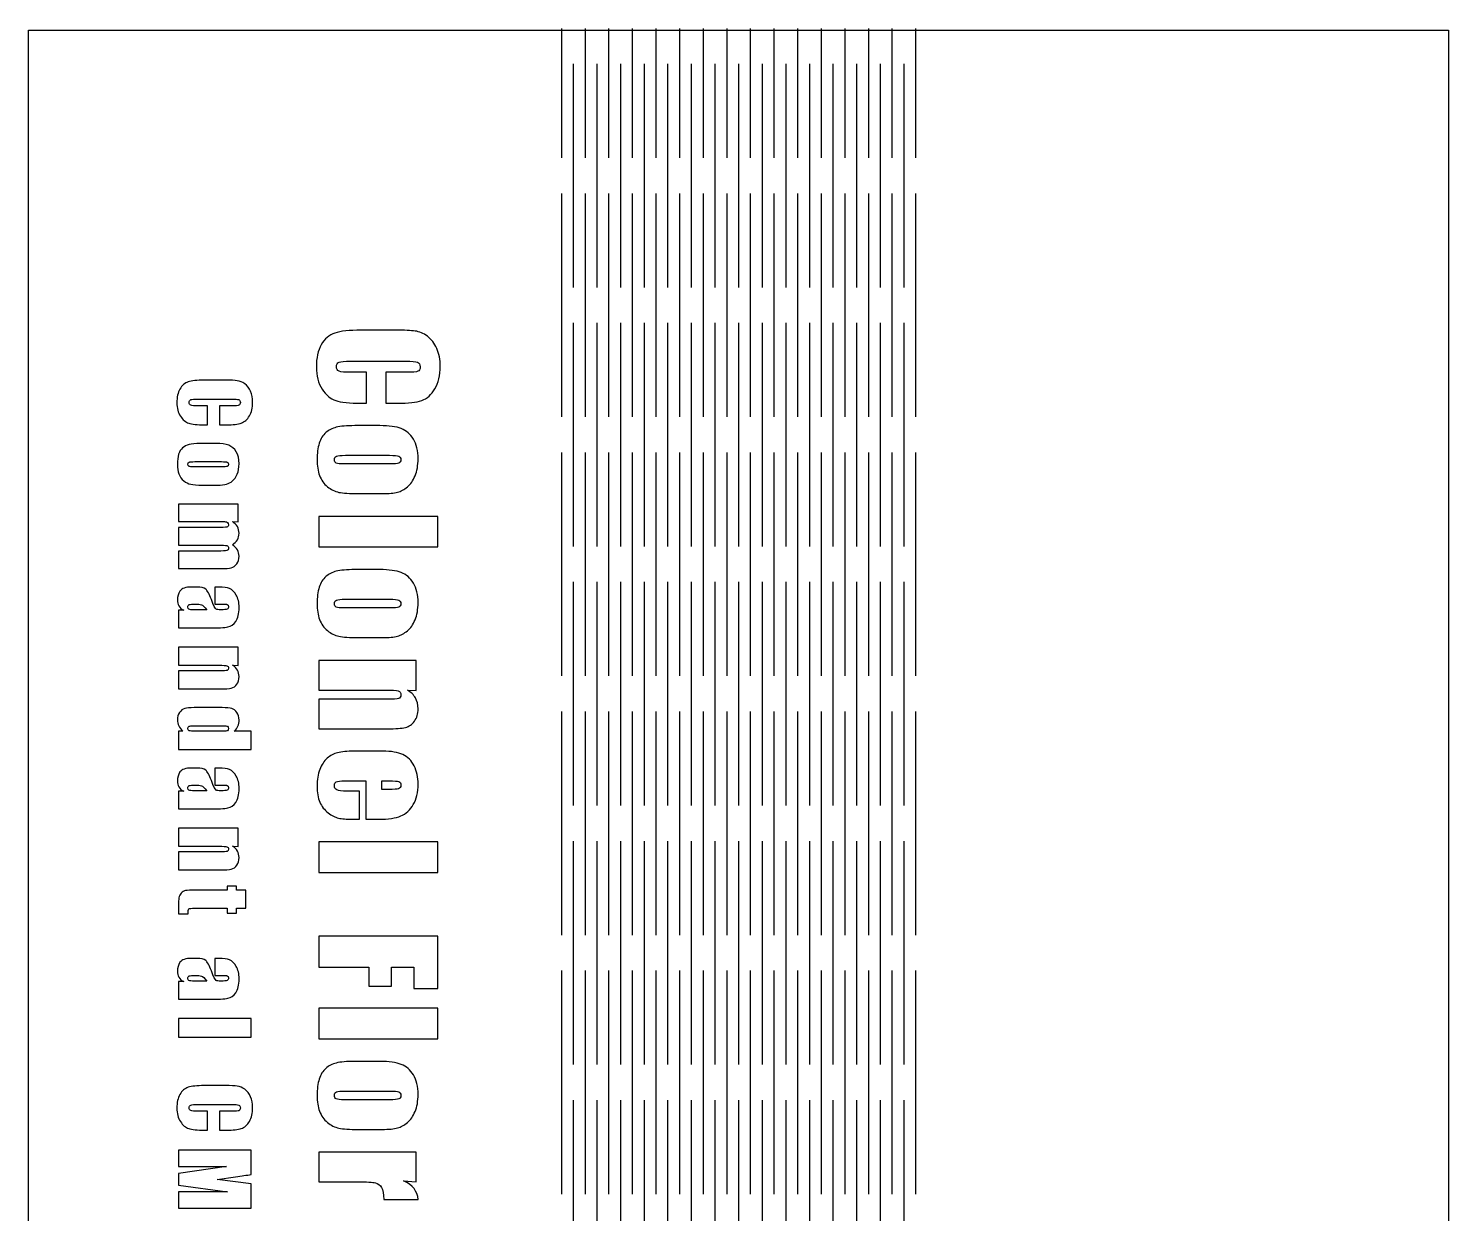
# Model space of a CAD drawing. Extents: x 63 to 183, y 93 to 293.
# Drawn here: x 62.7 to 182.5, y 192.9 to 293 of the extents above; entities that cross this region are included whole.
import ezdxf

# ---------------------------------------------------------------- set-up
doc = ezdxf.new("R2010")
doc.units = 0
doc.layers.add('Layer_1', color=7, linetype='CONTINUOUS')

msp = doc.modelspace()

# ---------------------------------------------------------------- linework, layer by layer
at = {"layer": 'Layer_1', "color": 1}
msp.add_lwpolyline([(62.654406, 292.861022), (182.541153, 292.861022), (182.541153, 93.140018), (62.654406, 93.140018), (62.654406, 292.861022)], close=True, dxfattribs=at)
at = {"layer": 'Layer_1', "color": 3}
for points in [[(107.648745, 293.017732), (107.648745, 282.081082)], [(109.64195, 293.017732), (109.64195, 282.081082)], [(111.635153, 293.017732), (111.635153, 282.081082)], [(113.628359, 293.017732), (113.628359, 282.081082)], [(115.621565, 293.017732), (115.621565, 282.081082)], [(117.614771, 293.017732), (117.614771, 282.081082)], [(119.607973, 293.017732), (119.607973, 282.081082)], [(121.601179, 293.017732), (121.601179, 282.081082)], [(123.594385, 293.017732), (123.594385, 282.081082)], [(125.587591, 293.017732), (125.587591, 282.081082)], [(127.580794, 293.017732), (127.580794, 282.081082)], [(129.573999, 293.017732), (129.573999, 282.081082)], [(131.567205, 293.017732), (131.567205, 282.081082)], [(133.560411, 293.017732), (133.560411, 282.081082)], [(135.553614, 293.017732), (135.553614, 282.081082)], [(137.546819, 293.017732), (137.546819, 282.081082)], [(108.645348, 290.017732), (108.645348, 271.144432)], [(110.638553, 290.017732), (110.638553, 271.144432)], [(112.631756, 290.017732), (112.631756, 271.144432)], [(114.624962, 290.017732), (114.624962, 271.144432)], [(116.618168, 290.017732), (116.618168, 271.144432)], [(118.611373, 290.017732), (118.611373, 271.144432)], [(120.604576, 290.017732), (120.604576, 271.144432)], [(122.597782, 290.017732), (122.597782, 271.144432)], [(124.590988, 290.017732), (124.590988, 271.144432)], [(126.584191, 290.017732), (126.584191, 271.144432)], [(128.577396, 290.017732), (128.577396, 271.144432)], [(130.570602, 290.017732), (130.570602, 271.144432)], [(132.563808, 290.017732), (132.563808, 271.144432)], [(134.557011, 290.017732), (134.557011, 271.144432)], [(136.550217, 290.017732), (136.550217, 271.144432)], [(107.648745, 279.081082), (107.648745, 260.207781)], [(109.64195, 279.081082), (109.64195, 260.207781)], [(111.635153, 279.081082), (111.635153, 260.207781)], [(113.628359, 279.081082), (113.628359, 260.207781)], [(115.621565, 279.081082), (115.621565, 260.207781)], [(117.614771, 279.081082), (117.614771, 260.207781)], [(119.607973, 279.081082), (119.607973, 260.207781)], [(121.601179, 279.081082), (121.601179, 260.207781)], [(123.594385, 279.081082), (123.594385, 260.207781)], [(125.587591, 279.081082), (125.587591, 260.207781)], [(127.580794, 279.081082), (127.580794, 260.207781)], [(129.573999, 279.081082), (129.573999, 260.207781)], [(131.567205, 279.081082), (131.567205, 260.207781)], [(133.560411, 279.081082), (133.560411, 260.207781)], [(135.553614, 279.081082), (135.553614, 260.207781)], [(137.546819, 279.081082), (137.546819, 260.207781)], [(108.645348, 268.144432), (108.645348, 249.271131)], [(110.638553, 268.144432), (110.638553, 249.271131)], [(112.631756, 268.144432), (112.631756, 249.271131)], [(114.624962, 268.144432), (114.624962, 249.271131)], [(116.618168, 268.144432), (116.618168, 249.271131)], [(118.611373, 268.144432), (118.611373, 249.271131)], [(120.604576, 268.144432), (120.604576, 249.271131)], [(122.597782, 268.144432), (122.597782, 249.271131)], [(124.590988, 268.144432), (124.590988, 249.271131)], [(126.584191, 268.144432), (126.584191, 249.271131)], [(128.577396, 268.144432), (128.577396, 249.271131)], [(130.570602, 268.144432), (130.570602, 249.271131)], [(132.563808, 268.144432), (132.563808, 249.271131)], [(134.557011, 268.144432), (134.557011, 249.271131)], [(136.550217, 268.144432), (136.550217, 249.271131)], [(107.648745, 257.207781), (107.648745, 238.334481)], [(109.64195, 257.207781), (109.64195, 238.334481)], [(111.635153, 257.207781), (111.635153, 238.334481)], [(113.628359, 257.207781), (113.628359, 238.334481)], [(115.621565, 257.207781), (115.621565, 238.334481)], [(117.614771, 257.207781), (117.614771, 238.334481)], [(119.607973, 257.207781), (119.607973, 238.334481)], [(121.601179, 257.207781), (121.601179, 238.334481)], [(123.594385, 257.207781), (123.594385, 238.334481)], [(125.587591, 257.207781), (125.587591, 238.334481)], [(127.580794, 257.207781), (127.580794, 238.334481)], [(129.573999, 257.207781), (129.573999, 238.334481)], [(131.567205, 257.207781), (131.567205, 238.334481)], [(133.560411, 257.207781), (133.560411, 238.334481)], [(135.553614, 257.207781), (135.553614, 238.334481)], [(137.546819, 257.207781), (137.546819, 238.334481)], [(108.645348, 246.271131), (108.645348, 227.397831)], [(110.638553, 246.271131), (110.638553, 227.397831)], [(112.631756, 246.271131), (112.631756, 227.397831)], [(114.624962, 246.271131), (114.624962, 227.397831)], [(116.618168, 246.271131), (116.618168, 227.397831)], [(118.611373, 246.271131), (118.611373, 227.397831)], [(120.604576, 246.271131), (120.604576, 227.397831)], [(122.597782, 246.271131), (122.597782, 227.397831)], [(124.590988, 246.271131), (124.590988, 227.397831)], [(126.584191, 246.271131), (126.584191, 227.397831)], [(128.577396, 246.271131), (128.577396, 227.397831)], [(130.570602, 246.271131), (130.570602, 227.397831)], [(132.563808, 246.271131), (132.563808, 227.397831)], [(134.557011, 246.271131), (134.557011, 227.397831)], [(136.550217, 246.271131), (136.550217, 227.397831)], [(107.648745, 235.334481), (107.648745, 216.46118)], [(109.64195, 235.334481), (109.64195, 216.46118)], [(111.635153, 235.334481), (111.635153, 216.46118)], [(113.628359, 235.334481), (113.628359, 216.46118)], [(115.621565, 235.334481), (115.621565, 216.46118)], [(117.614771, 235.334481), (117.614771, 216.46118)], [(119.607973, 235.334481), (119.607973, 216.46118)], [(121.601179, 235.334481), (121.601179, 216.46118)], [(123.594385, 235.334481), (123.594385, 216.46118)], [(125.587591, 235.334481), (125.587591, 216.46118)], [(127.580794, 235.334481), (127.580794, 216.46118)], [(129.573999, 235.334481), (129.573999, 216.46118)], [(131.567205, 235.334481), (131.567205, 216.46118)], [(133.560411, 235.334481), (133.560411, 216.46118)], [(135.553614, 235.334481), (135.553614, 216.46118)], [(137.546819, 235.334481), (137.546819, 216.46118)], [(108.645348, 224.397831), (108.645348, 205.52453)], [(110.638553, 224.397831), (110.638553, 205.52453)], [(112.631756, 224.397831), (112.631756, 205.52453)], [(114.624962, 224.397831), (114.624962, 205.52453)], [(116.618168, 224.397831), (116.618168, 205.52453)], [(118.611373, 224.397831), (118.611373, 205.52453)], [(120.604576, 224.397831), (120.604576, 205.52453)], [(122.597782, 224.397831), (122.597782, 205.52453)], [(124.590988, 224.397831), (124.590988, 205.52453)], [(126.584191, 224.397831), (126.584191, 205.52453)], [(128.577396, 224.397831), (128.577396, 205.52453)], [(130.570602, 224.397831), (130.570602, 205.52453)], [(132.563808, 224.397831), (132.563808, 205.52453)], [(134.557011, 224.397831), (134.557011, 205.52453)], [(136.550217, 224.397831), (136.550217, 205.52453)], [(107.648745, 213.461181), (107.648745, 194.58788)], [(109.64195, 213.461181), (109.64195, 194.58788)], [(111.635153, 213.461181), (111.635153, 194.58788)], [(113.628359, 213.461181), (113.628359, 194.58788)], [(115.621565, 213.461181), (115.621565, 194.58788)], [(117.614771, 213.461181), (117.614771, 194.58788)], [(119.607973, 213.461181), (119.607973, 194.58788)], [(121.601179, 213.461181), (121.601179, 194.58788)], [(123.594385, 213.461181), (123.594385, 194.58788)], [(125.587591, 213.461181), (125.587591, 194.58788)], [(127.580794, 213.461181), (127.580794, 194.58788)], [(129.573999, 213.461181), (129.573999, 194.58788)], [(131.567205, 213.461181), (131.567205, 194.58788)], [(133.560411, 213.461181), (133.560411, 194.58788)], [(135.553614, 213.461181), (135.553614, 194.58788)], [(137.546819, 213.461181), (137.546819, 194.58788)], [(108.645348, 202.524531), (108.645348, 183.65123)], [(110.638553, 202.524531), (110.638553, 183.65123)], [(112.631756, 202.524531), (112.631756, 183.65123)], [(114.624962, 202.524531), (114.624962, 183.65123)], [(116.618168, 202.524531), (116.618168, 183.65123)], [(118.611373, 202.524531), (118.611373, 183.65123)], [(120.604576, 202.524531), (120.604576, 183.65123)], [(122.597782, 202.524531), (122.597782, 183.65123)], [(124.590988, 202.524531), (124.590988, 183.65123)], [(126.584191, 202.524531), (126.584191, 183.65123)], [(128.577396, 202.524531), (128.577396, 183.65123)], [(130.570602, 202.524531), (130.570602, 183.65123)], [(132.563808, 202.524531), (132.563808, 183.65123)], [(134.557011, 202.524531), (134.557011, 183.65123)], [(136.550217, 202.524531), (136.550217, 183.65123)]]:
    msp.add_lwpolyline(points, dxfattribs=at)
at = {"layer": 'Layer_1', "color": 7}
for points in [[(93.671302, 267.53534), (90.737735, 267.53534), (90.737735, 267.53534)], [(89.838702, 264.924784), (94.501984, 264.924784)], [(90.800021, 261.365036), (91.190834, 261.365036), (91.190834, 263.975592), (89.931858, 263.975592)], [(94.582462, 263.975592), (92.834005, 263.975592), (92.834005, 261.365036), (93.788712, 261.365036)], [(79.290646, 263.316338), (77.498095, 263.316338), (77.498095, 263.316338)], [(76.948532, 261.721119), (79.798316, 261.721119)], [(77.535577, 259.546024), (77.774805, 259.546024), (77.774805, 261.141242), (77.00531, 261.141242)], [(79.847375, 261.141242), (78.778568, 261.141242), (78.778568, 259.546024), (79.362305, 259.546024)], [(92.33185, 259.472714), (90.22345, 259.472714), (90.22345, 259.472714)], [(78.472092, 257.965139), (77.183352, 257.965139), (77.183352, 257.965139)], [(89.417022, 256.967438), (93.131662, 256.967438)], [(89.417022, 256.967438), (89.417022, 256.967438)], [(78.960469, 255.986826), (76.641505, 255.986826)], [(76.690564, 256.433863), (78.960469, 256.433863)], [(76.690564, 256.433863), (76.690564, 256.433863)], [(93.131662, 256.235977), (89.336547, 256.235977)], [(77.350369, 254.45555), (78.581783, 254.45555)], [(90.496302, 253.730702), (92.511547, 253.730702)], [(75.319142, 252.855923), (75.319142, 251.370399), (78.805577, 251.370399)], [(79.869975, 251.370399), (80.347879, 251.34339), (80.347879, 251.34394), (80.347879, 252.855923), (75.319142, 252.855923), (75.319142, 252.855923)], [(87.172475, 251.807513), (87.172475, 249.227827), (97.211757, 249.227827), (97.211757, 251.807513), (87.172475, 251.807513), (87.172475, 251.807513)], [(78.513435, 250.873755), (75.319142, 250.873755), (75.319142, 249.388231), (78.596668, 249.388231)], [(78.596668, 248.884419), (75.319142, 248.884419), (75.319142, 247.398894), (78.892671, 247.398894)], [(92.33185, 247.317312), (90.22345, 247.317312), (90.22345, 247.317312)], [(76.853725, 245.843915), (76.440865, 245.843915), (76.440865, 245.843915)], [(78.737225, 245.843915), (78.399882, 245.843915), (78.399882, 244.407999), (78.926845, 244.407999)], [(89.417022, 244.81204), (93.131662, 244.81204)], [(89.417022, 244.81204), (89.417022, 244.81204)], [(75.766176, 243.881036), (75.319142, 243.881036), (75.319142, 242.391654), (77.842604, 242.391654)], [(77.710312, 243.92293), (76.675682, 243.92293)], [(76.736315, 244.407999), (76.736315, 244.407999)], [(93.131662, 244.080026), (89.336547, 244.080026)], [(90.496302, 241.574753), (92.511547, 241.574753)], [(75.319142, 240.772734), (75.319142, 239.242009), (78.717936, 239.242009)], [(79.885407, 239.242009), (80.347879, 239.21555), (80.347879, 240.772734), (75.319142, 240.772734), (75.319142, 240.772734)], [(78.801719, 238.771824), (75.319142, 238.771824), (75.319142, 237.241098), (78.843059, 237.241098)], [(87.172475, 239.651564), (87.172475, 237.146289), (92.734787, 237.146289)], [(94.644749, 237.146289), (95.401017, 237.102742), (95.401017, 239.651564), (87.172475, 239.651564), (87.172475, 239.651564)], [(92.870937, 236.377343), (87.172475, 236.377343), (87.172475, 233.87207), (92.939288, 233.87207)], [(79.00622, 235.663521), (76.653082, 235.663521), (76.653082, 235.663521)], [(76.618908, 234.132796), (79.081737, 234.132796)], [(76.618908, 234.132796), (76.618908, 234.132796)], [(75.682943, 233.666466), (75.319142, 233.666466), (75.319142, 232.135743), (81.454168, 232.135743), (81.454168, 233.666466), (80.029275, 233.666466)], [(79.081737, 233.666466), (76.755057, 233.666466)], [(92.561156, 231.986363), (90.161163, 231.986363), (90.161163, 231.986363)], [(76.853725, 230.562022), (76.440865, 230.562022), (76.440865, 230.562022)], [(78.737225, 230.562022), (78.399882, 230.562022), (78.399882, 229.125556), (78.926845, 229.125556)], [(76.736315, 229.125556), (76.736315, 229.125556)], [(89.361351, 229.481091), (91.141225, 229.481091), (91.141225, 226.237739), (92.232629, 226.237739)], [(92.480677, 229.481091), (93.082053, 229.481091)], [(93.082053, 228.749077), (92.480677, 228.749077), (92.480677, 229.481091), (92.480677, 229.481091)], [(75.766176, 228.599146), (75.319142, 228.599146), (75.319142, 227.109761), (77.842604, 227.109761)], [(77.710312, 228.640486), (76.675682, 228.640486)], [(90.000209, 226.237739), (90.607647, 226.237739), (90.607647, 228.612924), (89.522305, 228.612924)], [(75.319142, 225.490841), (75.319142, 223.959565), (78.717936, 223.959565)], [(79.885407, 223.959565), (80.347879, 223.933107), (80.347879, 225.490841), (75.319142, 225.490841), (75.319142, 225.490841)], [(87.172475, 224.320612), (87.172475, 221.740923), (97.211757, 221.740923), (97.211757, 224.320612), (87.172475, 224.320612), (87.172475, 224.320612)], [(78.801719, 223.489931), (75.319142, 223.489931), (75.319142, 221.958655), (78.843059, 221.958655)], [(76.740173, 218.721919), (79.430657, 218.721919), (79.430657, 218.308508), (80.226611, 218.308508), (80.226611, 218.721919), (81.018707, 218.721919), (81.018707, 220.256502), (80.226611, 220.256502), (80.226611, 220.586129), (79.430657, 220.586129), (79.430657, 220.586129)], [(79.430657, 220.586129), (79.430657, 220.256502), (76.876323, 220.256502)], [(75.319142, 218.861926), (75.319142, 218.244015), (76.129978, 218.244015)], [(87.172475, 216.356654), (87.172475, 213.746098), (91.38927, 213.746098), (91.38927, 212.133794), (93.299232, 212.133794), (93.299232, 213.746098), (95.202578, 213.746098), (95.202578, 211.935355), (97.211757, 211.935355), (97.211757, 216.356654), (87.172475, 216.356654), (87.172475, 216.356654)], [(76.853725, 214.49079), (76.440865, 214.49079), (76.440865, 214.49079)], [(78.737225, 214.49079), (78.399882, 214.49079), (78.399882, 213.054874), (78.926845, 213.054874)], [(75.766176, 212.527911), (75.319142, 212.527911), (75.319142, 211.038529), (77.842604, 211.038529)], [(77.710312, 212.569805), (76.675682, 212.569805)], [(76.736315, 213.054874), (76.736315, 213.054874)], [(87.172475, 210.278953), (87.172475, 207.699267), (97.211757, 207.699267), (97.211757, 210.278953), (87.172475, 210.278953), (87.172475, 210.278953)], [(75.319142, 209.419609), (75.319142, 207.843133), (81.454168, 207.843133), (81.454168, 209.419609), (75.319142, 209.419609), (75.319142, 209.419609)], [(92.33185, 205.788755), (90.22345, 205.788755), (90.22345, 205.788755)], [(79.290646, 203.748706), (77.498095, 203.748706), (77.498095, 203.748706)], [(89.417022, 203.28293), (93.131662, 203.28293)], [(89.417022, 203.28293), (89.417022, 203.28293)], [(76.948532, 202.15349), (79.798316, 202.15349)], [(77.535577, 199.978395), (77.774805, 199.978395), (77.774805, 201.573611), (77.00531, 201.573611)], [(79.847375, 201.573611), (78.778568, 201.573611), (78.778568, 199.978395), (79.362305, 199.978395)], [(93.131662, 202.551466), (89.336547, 202.551466)], [(90.496302, 200.046193), (92.511547, 200.046193)], [(75.319142, 198.306008), (75.319142, 196.911433), (79.366163, 196.911433), (75.319142, 196.324388), (75.319142, 195.334956), (79.460973, 194.778231), (75.319142, 194.778231), (75.319142, 193.383655), (81.454168, 193.383655), (81.454168, 195.46394), (78.589502, 195.827742), (80.150544, 196.047677)], [(81.454168, 196.240605), (81.454168, 198.306008), (75.319142, 198.306008), (75.319142, 198.306008)], [(87.172475, 198.123004), (87.172475, 195.617729), (90.421889, 195.617729)], [(94.322287, 195.71695), (95.401017, 195.617729), (95.401017, 198.123004), (87.172475, 198.123004), (87.172475, 198.123004)], [(92.654309, 194.135512), (95.549844, 194.135512)]]:
    msp.add_lwpolyline(points, dxfattribs=at)
for points in [[(90.737735, 267.53534), (89.753815, 267.53534), (89.016016, 267.454585), (88.524054, 267.293354)], [(95.295734, 267.460923), (94.936064, 267.510535), (94.39477, 267.53534), (93.671302, 267.53534)], [(96.343594, 267.020504), (96.008732, 267.264418), (95.659535, 267.411314), (95.295734, 267.460923)], [(87.376976, 266.30723), (87.099992, 265.811137), (86.961359, 265.180822), (86.961359, 264.416011)], [(88.524054, 267.293354), (88.03623, 267.132123), (87.653963, 266.803323), (87.376976, 266.30723)], [(97.131282, 265.997449), (96.941115, 266.431532), (96.678456, 266.772459), (96.343594, 267.020504)], [(97.422874, 264.490424), (97.422871, 265.056796), (97.325586, 265.559231), (97.131282, 265.997449)], [(86.961359, 264.416011), (86.961359, 263.680139), (87.124797, 263.061951), (87.45139, 262.561723)], [(88.660754, 264.44688), (88.660754, 264.649454), (88.735171, 264.779812), (88.883998, 264.83769)], [(88.883998, 264.068745), (88.735171, 264.126623), (88.660754, 264.252579), (88.660754, 264.44688)], [(88.883998, 264.83769), (89.032825, 264.895568), (89.350875, 264.924784), (89.838702, 264.924784)], [(89.931858, 263.975592), (89.382021, 263.975592), (89.032825, 264.006732), (88.883998, 264.068745)], [(94.501984, 264.924784), (95.010481, 264.924784), (95.341208, 264.895568), (95.49417, 264.83769)], [(95.531655, 264.062683), (95.407632, 264.004805), (95.090959, 263.975589), (94.582462, 263.975592)], [(95.49417, 264.83769), (95.647132, 264.779812), (95.723475, 264.643662), (95.723475, 264.428688)], [(95.723475, 264.428688), (95.723475, 264.238518), (95.659812, 264.116423), (95.531655, 264.062683)], [(96.97639, 262.586528), (97.274047, 263.086755), (97.422874, 263.721479), (97.422874, 264.490424)], [(75.443715, 262.566132), (75.274446, 262.262963), (75.190155, 261.877617), (75.190158, 261.410234)], [(76.144862, 263.168611), (75.846748, 263.070082), (75.612983, 262.8693), (75.443715, 262.566132)], [(77.498095, 263.316338), (76.896809, 263.316338), (76.445505, 263.267141), (76.144862, 263.168611)], [(80.283386, 263.271137), (80.063588, 263.301453), (79.732764, 263.316338), (79.290646, 263.316338)], [(80.923897, 263.002145), (80.719258, 263.151204), (80.505709, 263.24082), (80.283386, 263.271137)], [(81.405109, 262.376515), (81.288895, 262.641787), (81.128537, 262.850564), (80.923897, 263.002145)], [(87.45139, 262.561723), (87.777986, 262.057361), (88.158325, 261.732969), (88.592406, 261.588277)], [(95.860178, 261.600954), (96.306662, 261.75805), (96.678736, 262.086297), (96.97639, 262.586528)], [(75.190158, 261.410234), (75.190158, 260.960533), (75.289878, 260.583179), (75.489466, 260.277487)], [(76.228645, 261.429527), (76.228645, 261.553321), (76.273843, 261.632831), (76.364795, 261.668202)], [(76.364795, 261.198017), (76.273843, 261.233388), (76.228645, 261.310785), (76.228645, 261.429527)], [(76.364795, 261.668202), (76.455744, 261.703573), (76.650415, 261.721119), (76.948532, 261.721119)], [(79.798316, 261.721119), (80.109065, 261.721119), (80.311179, 261.703565), (80.404654, 261.668202)], [(80.404654, 261.668202), (80.498131, 261.632831), (80.544661, 261.549324), (80.544661, 261.417953)], [(80.544661, 261.417953), (80.544661, 261.301737), (80.505573, 261.227004), (80.427254, 261.194159)], [(81.310299, 260.292369), (81.4922, 260.598063), (81.583152, 260.986074), (81.583152, 261.455985)], [(81.583152, 261.455985), (81.583152, 261.802102), (81.523851, 262.108714), (81.405109, 262.376515)], [(88.592406, 261.588277), (89.026489, 261.439447), (89.762358, 261.365033), (90.800021, 261.365036)], [(93.788712, 261.365036), (94.727158, 261.365036), (95.417829, 261.443858), (95.860178, 261.600954)], [(75.489466, 260.277487), (75.68905, 259.969264), (75.92148, 259.770596), (76.186752, 259.682173)], [(77.00531, 261.141242), (76.669299, 261.141242), (76.455744, 261.160123), (76.364795, 261.198017)], [(80.427254, 261.194159), (80.351463, 261.158791), (80.158124, 261.141242), (79.847375, 261.141242)], [(80.627894, 259.689892), (80.900744, 259.785896), (81.128396, 259.986674), (81.310299, 260.292369)], [(76.186752, 259.682173), (76.45203, 259.591224), (76.901449, 259.546024), (77.535577, 259.546024)], [(79.362305, 259.546024), (79.935801, 259.546024), (80.357568, 259.593891), (80.627894, 259.689892)], [(88.648077, 259.336564), (88.300811, 259.245609), (88.003154, 259.094852), (87.755109, 258.884015)], [(90.22345, 259.472714), (89.524783, 259.472714), (88.999477, 259.427513), (88.648077, 259.336564)], [(94.123851, 259.224666), (93.693903, 259.390031), (93.096661, 259.472714), (92.33185, 259.472714)], [(95.159584, 258.331698), (94.899138, 258.761646), (94.5538, 259.0593), (94.123851, 259.224666)], [(76.220929, 257.881353), (76.008709, 257.825772), (75.826812, 257.733494), (75.675224, 257.604645)], [(77.183352, 257.965139), (76.75639, 257.965139), (76.435672, 257.936945), (76.220929, 257.881353)], [(79.566806, 257.813555), (79.304063, 257.91461), (78.939474, 257.965139), (78.472092, 257.965139)], [(80.200153, 257.267852), (80.040991, 257.530599), (79.829555, 257.712496), (79.566806, 257.813555)], [(87.203342, 257.984432), (87.083451, 257.59996), (87.023645, 257.13115), (87.023645, 256.577178)], [(87.755109, 258.884015), (87.511195, 258.669041), (87.327362, 258.368903), (87.203342, 257.984432)], [(95.549844, 256.682461), (95.549844, 257.352189), (95.420036, 257.901752), (95.159584, 258.331698)], [(75.337881, 257.055633), (75.264616, 256.820677), (75.22819, 256.533725), (75.22819, 256.195188)], [(75.675224, 257.604645), (75.526166, 257.473274), (75.413672, 257.290588), (75.337881, 257.055633)], [(80.438828, 256.259678), (80.438828, 256.668954), (80.359317, 257.005106), (80.200153, 257.267852)], [(87.023645, 256.577178), (87.023645, 256.081083), (87.093653, 255.642871), (87.234211, 255.262531)], [(88.480507, 256.601983), (88.480507, 256.746675), (88.538386, 256.843413), (88.654142, 256.893025)], [(88.642015, 256.310391), (88.534528, 256.355868), (88.480507, 256.453156), (88.480507, 256.601983)], [(88.654142, 256.893025), (88.77403, 256.942634), (89.028414, 256.967438), (89.417022, 256.967438)], [(93.131662, 256.967438), (93.553342, 256.967438), (93.817925, 256.942631), (93.925412, 256.893025)], [(93.925412, 256.893025), (94.037034, 256.843413), (94.092982, 256.744195), (94.092982, 256.595368)], [(94.092982, 256.595368), (94.092982, 256.446538), (94.037034, 256.3498), (93.925412, 256.304326)], [(95.295734, 255.237726), (95.465231, 255.638736), (95.549844, 256.120221), (95.549844, 256.682461)], [(75.22819, 256.195188), (75.22819, 255.892019), (75.270724, 255.623942), (75.356624, 255.391515)], [(75.356624, 255.391515), (75.445047, 255.156559), (75.580415, 254.964552), (75.762318, 254.815494)], [(76.118404, 256.210069), (76.118404, 256.298492), (76.154045, 256.358346), (76.224787, 256.388662)], [(76.217071, 256.032027), (76.151387, 256.059826), (76.118404, 256.119118), (76.118404, 256.210069)], [(76.641505, 255.986826), (76.424237, 255.986826), (76.282761, 256.001699), (76.217071, 256.032027)], [(76.224787, 256.388662), (76.298052, 256.418979), (76.45308, 256.433863), (76.690564, 256.433863)], [(78.960469, 256.433863), (79.21816, 256.433866), (79.379851, 256.418987), (79.445538, 256.388662)], [(79.445538, 256.028169), (79.379851, 256.00037), (79.21816, 255.986826), (78.960469, 255.986826)], [(79.445538, 256.388662), (79.513751, 256.358346), (79.548064, 256.297711), (79.548064, 256.206762)], [(79.548064, 256.206762), (79.548064, 256.11581), (79.513751, 256.055959), (79.445538, 256.028169)], [(79.885407, 254.80447), (80.049624, 254.938368), (80.182327, 255.129045), (80.283386, 255.376631)], [(80.283386, 255.376631), (80.386967, 255.621693), (80.438828, 255.916087), (80.438828, 256.259678)], [(89.336547, 256.235977), (88.981009, 256.235977), (88.749502, 256.260785), (88.642015, 256.310391)], [(93.925412, 256.304326), (93.817925, 256.258852), (93.553342, 256.235977), (93.131662, 256.235977)], [(75.762318, 254.815494), (75.946745, 254.666438), (76.14353, 254.569376), (76.353221, 254.523902)], [(76.353221, 254.523902), (76.565441, 254.478424), (76.898141, 254.45555), (77.350369, 254.45555)], [(78.581783, 254.45555), (78.938007, 254.45555), (79.203417, 254.481091), (79.37774, 254.531618)], [(79.37774, 254.531618), (79.552063, 254.579621), (79.72119, 254.67057), (79.885407, 254.80447)], [(87.234211, 255.262531), (87.378907, 254.87806), (87.600217, 254.563864), (87.897874, 254.319951)], [(87.897874, 254.319951), (88.199665, 254.07604), (88.522124, 253.916464), (88.865255, 253.842047)], [(93.813517, 253.854727), (94.09877, 253.933276), (94.376034, 254.082103), (94.644749, 254.301211)], [(94.644749, 254.301211), (94.913469, 254.52032), (95.130369, 254.832585), (95.295734, 255.237726)], [(88.865255, 253.842047), (89.212521, 253.767636), (89.756293, 253.730702), (90.496302, 253.730702)], [(92.511547, 253.730702), (93.094454, 253.730702), (93.528264, 253.772048), (93.813517, 253.854727)], [(79.400338, 250.911787), (79.301808, 250.886529), (79.006084, 250.873755), (78.513435, 250.873755)], [(78.805577, 251.370399), (79.04811, 251.370399), (79.205807, 251.367847), (79.279072, 251.362683)], [(79.279072, 251.362683), (79.354866, 251.357631), (79.41816, 251.331311), (79.468689, 251.283308)], [(79.548064, 251.108573), (79.548064, 250.999937), (79.498867, 250.934526), (79.400338, 250.911787)], [(79.468689, 251.283308), (79.521741, 251.235307), (79.548064, 251.176786), (79.548064, 251.108573)], [(80.294409, 250.945965), (80.200932, 251.110184), (80.059456, 251.251659), (79.869975, 251.370399)], [(80.438828, 250.384825), (80.438828, 250.594516), (80.390413, 250.781751), (80.294409, 250.945965)], [(78.596668, 249.388231), (79.028682, 249.388231), (79.295422, 249.373357), (79.39648, 249.34303)], [(79.869975, 249.418547), (80.248938, 249.653503), (80.438828, 249.975549), (80.438828, 250.384825)], [(80.294409, 248.982536), (80.200932, 249.144224), (80.059456, 249.289701), (79.869975, 249.418547)], [(79.392622, 248.929619), (79.291564, 248.899303), (79.026159, 248.884419), (78.596668, 248.884419)], [(79.548064, 249.130813), (79.548064, 249.024703), (79.496203, 248.957407), (79.392622, 248.929619)], [(79.39648, 249.34303), (79.497535, 249.310188), (79.548064, 249.239449), (79.548064, 249.130813)], [(80.249211, 247.800177), (80.375534, 247.969446), (80.438828, 248.184327), (80.438828, 248.444547)], [(80.438828, 248.444547), (80.438828, 248.641606), (80.390413, 248.820845), (80.294409, 248.982536)], [(78.892671, 247.398894), (79.304475, 247.398894), (79.600981, 247.422542), (79.782881, 247.47055)], [(79.782881, 247.47055), (79.967311, 247.518554), (80.122894, 247.628383), (80.249211, 247.800177)], [(88.648077, 247.180612), (88.300811, 247.08966), (88.003154, 246.938903), (87.755109, 246.728063)], [(90.22345, 247.317312), (89.524783, 247.317312), (88.999477, 247.271561), (88.648077, 247.180612)], [(94.123851, 247.069267), (93.693903, 247.234632), (93.096661, 247.317312), (92.33185, 247.317312)], [(95.159584, 246.176299), (94.899138, 246.606248), (94.5538, 246.903905), (94.123851, 247.069267)], [(76.440865, 245.843915), (75.93306, 245.843915), (75.603021, 245.732753), (75.451433, 245.51043)], [(77.623221, 245.665872), (77.486798, 245.784614), (77.230162, 245.843915), (76.853725, 245.843915)], [(79.635158, 245.711623), (79.425467, 245.800046), (79.126291, 245.843915), (78.737225, 245.843915)], [(87.203342, 245.829033), (87.083451, 245.444562), (87.023645, 244.975201), (87.023645, 244.42123)], [(87.755109, 246.728063), (87.511195, 246.513089), (87.327362, 246.213507), (87.203342, 245.829033)], [(95.549844, 244.52651), (95.549844, 245.196237), (95.420036, 245.74635), (95.159584, 246.176299)], [(75.451433, 245.51043), (75.302378, 245.285577), (75.22819, 245.039598), (75.22819, 244.7718)], [(75.22819, 244.7718), (75.22819, 244.567161), (75.272056, 244.391373), (75.360482, 244.244841)], [(78.100574, 244.782827), (77.918674, 245.252738), (77.759647, 245.54713), (77.623221, 245.665872)], [(78.49855, 243.975846), (78.430337, 244.011214), (78.297633, 244.280073), (78.100574, 244.782827)], [(80.196295, 245.169779), (80.034604, 245.440103), (79.847375, 245.620671), (79.635158, 245.711623)], [(80.438828, 244.115854), (80.438828, 244.547868), (80.357985, 244.899452), (80.196295, 245.169779)], [(88.480507, 244.446034), (88.480507, 244.590729), (88.538386, 244.688017), (88.654142, 244.737626)], [(88.654142, 244.737626), (88.77403, 244.787235), (89.028414, 244.81204), (89.417022, 244.81204)], [(93.131662, 244.81204), (93.553342, 244.81204), (93.817925, 244.787232), (93.925412, 244.737626)], [(93.925412, 244.737626), (94.037034, 244.688017), (94.092982, 244.588796), (94.092982, 244.439969)], [(75.360482, 244.244841), (75.451431, 244.095785), (75.586801, 243.974514), (75.766176, 243.881036)], [(76.118404, 244.153889), (76.118404, 244.254944), (76.156159, 244.323019), (76.231953, 244.35839)], [(76.205495, 243.96813), (76.147385, 243.995929), (76.118404, 244.057883), (76.118404, 244.153889)], [(76.675682, 243.92293), (76.423043, 243.92293), (76.266127, 243.937805), (76.205495, 243.96813)], [(76.231953, 244.35839), (76.307744, 244.391232), (76.476095, 244.407999), (76.736315, 244.407999)], [(76.736315, 244.407999), (76.96369, 244.407999), (77.138154, 244.389121), (77.25942, 244.351224)], [(77.25942, 244.351224), (77.380688, 244.310804), (77.530937, 244.167989), (77.710312, 243.92293)], [(78.915268, 243.92293), (78.705577, 243.92293), (78.566763, 243.940484), (78.49855, 243.975846)], [(79.426796, 243.983562), (79.348476, 243.943139), (79.178014, 243.92293), (78.915268, 243.92293)], [(78.926845, 244.407999), (79.207275, 244.407999), (79.379851, 244.395217), (79.445538, 244.369964)], [(79.548064, 244.176489), (79.548064, 244.08554), (79.507639, 244.021459), (79.426796, 243.983562)], [(79.445538, 244.369964), (79.513751, 244.344708), (79.548064, 244.280073), (79.548064, 244.176489)], [(80.162117, 242.945075), (80.346544, 243.207824), (80.438828, 243.597942), (80.438828, 244.115854)], [(87.023645, 244.42123), (87.023645, 243.925136), (87.093653, 243.486919), (87.234211, 243.106579)], [(88.642015, 244.154439), (88.534528, 244.199914), (88.480507, 244.297207), (88.480507, 244.446034)], [(89.336547, 244.080026), (88.981009, 244.080026), (88.749502, 244.104833), (88.642015, 244.154439)], [(93.925412, 244.148377), (93.817925, 244.1029), (93.553342, 244.080026), (93.131662, 244.080026)], [(94.092982, 244.439969), (94.092982, 244.291139), (94.037034, 244.193852), (93.925412, 244.148377)], [(95.295734, 243.081775), (95.465231, 243.482784), (95.549844, 243.964269), (95.549844, 244.52651)], [(77.842604, 242.391654), (78.67379, 242.391654), (79.222159, 242.418521), (79.487431, 242.471579)], [(79.487431, 242.471579), (79.755232, 242.524634), (79.980217, 242.682331), (80.162117, 242.945075)], [(87.234211, 243.106579), (87.378907, 242.722108), (87.600217, 242.407915), (87.897874, 242.164002)], [(94.644749, 242.14526), (94.913469, 242.364369), (95.130369, 242.676631), (95.295734, 243.081775)], [(87.897874, 242.164002), (88.199665, 241.920089), (88.522124, 241.761062), (88.865255, 241.686649)], [(88.865255, 241.686649), (89.212521, 241.612235), (89.756293, 241.574753), (90.496302, 241.574753)], [(92.511547, 241.574753), (93.094454, 241.574753), (93.528264, 241.616093), (93.813517, 241.698776)], [(93.813517, 241.698776), (94.09877, 241.777324), (94.376034, 241.926151), (94.644749, 242.14526)], [(78.717936, 239.242009), (79.096892, 239.242009), (79.329325, 239.2279), (79.415222, 239.200118)], [(79.434515, 238.805998), (79.358724, 238.783251), (79.147836, 238.771824), (78.801719, 238.771824)], [(79.415222, 239.200118), (79.503648, 239.17232), (79.548064, 239.104256), (79.548064, 238.995617)], [(79.548064, 238.995617), (79.548064, 238.892036), (79.510308, 238.828734), (79.434515, 238.805998)], [(80.298267, 238.836314), (80.207318, 238.995479), (80.069836, 239.130847), (79.885407, 239.242009)], [(80.438828, 238.279035), (80.438828, 238.488727), (80.391745, 238.674623), (80.298267, 238.836314)], [(79.782881, 237.312757), (79.972363, 237.36076), (80.129275, 237.468473), (80.253069, 237.635216)], [(80.253069, 237.635216), (80.376863, 237.801958), (80.438828, 238.016289), (80.438828, 238.279035)], [(78.843059, 237.241098), (79.282654, 237.241098), (79.595929, 237.264751), (79.782881, 237.312757)], [(92.734787, 237.146289), (93.354903, 237.146289), (93.735242, 237.1234), (93.875803, 237.077937)], [(93.90667, 236.433017), (93.782647, 236.395809), (93.437312, 236.377343), (92.870937, 236.377343)], [(93.875803, 237.077937), (94.020499, 237.032463), (94.092982, 236.92112), (94.092982, 236.743351)], [(94.092982, 236.743351), (94.092982, 236.573854), (94.030692, 236.470225), (93.90667, 236.433017)], [(95.320538, 236.482626), (95.171711, 236.743075), (94.946543, 236.964388), (94.644749, 237.146289)], [(95.549844, 235.571466), (95.549844, 235.914597), (95.4735, 236.218043), (95.320538, 236.482626)], [(75.413398, 235.254519), (75.289604, 235.080196), (75.22819, 234.874086), (75.22819, 234.636605)], [(75.849409, 235.591862), (75.685193, 235.541333), (75.539715, 235.428842), (75.413398, 235.254519)], [(76.653082, 235.663521), (76.281703, 235.663521), (76.013626, 235.639868), (75.849409, 235.591862)], [(79.828632, 235.591862), (79.666942, 235.639863), (79.392757, 235.663521), (79.00622, 235.663521)], [(80.253069, 235.250658), (80.131804, 235.42751), (79.99032, 235.541333), (79.828632, 235.591862)], [(80.438828, 234.617865), (80.438828, 234.862927), (80.376863, 235.073809), (80.253069, 235.250658)], [(95.246125, 234.516993), (95.448698, 234.789846), (95.549844, 235.141517), (95.549844, 235.571466)], [(75.22819, 234.636605), (75.22819, 234.459756), (75.265949, 234.290629), (75.341739, 234.128938)], [(75.341739, 234.128938), (75.41753, 233.967247), (75.531362, 233.812999), (75.682943, 233.666466)], [(76.118404, 233.91286), (76.118404, 233.998757), (76.150052, 234.056728), (76.213213, 234.087045)], [(76.224787, 233.716075), (76.154045, 233.74892), (76.118404, 233.814331), (76.118404, 233.91286)], [(76.213213, 234.087045), (76.278901, 234.117364), (76.414268, 234.132796), (76.618908, 234.132796)], [(79.081737, 234.132796), (79.278799, 234.132796), (79.405392, 234.117358), (79.460973, 234.087045)], [(79.548064, 233.901286), (79.548064, 233.807811), (79.516413, 233.746394), (79.453254, 233.716075)], [(79.460973, 234.087045), (79.51908, 234.054203), (79.548064, 233.992238), (79.548064, 233.901286)], [(80.029275, 233.666466), (80.165699, 233.795315), (80.268089, 233.939454), (80.336302, 234.098619)], [(80.336302, 234.098619), (80.404515, 234.255255), (80.438828, 234.428387), (80.438828, 234.617865)], [(92.939288, 233.87207), (93.658622, 233.87207), (94.171253, 233.911483), (94.477179, 233.990031)], [(94.477179, 233.990031), (94.787237, 234.068579), (95.043554, 234.244141), (95.246125, 234.516993)], [(76.755057, 233.666466), (76.474627, 233.666466), (76.298052, 233.683233), (76.224787, 233.716075)], [(79.453254, 233.716075), (79.390096, 233.683236), (79.266166, 233.666466), (79.081737, 233.666466)], [(87.879131, 231.391049), (87.614548, 231.163674), (87.405912, 230.847001), (87.252951, 230.441857)], [(88.759975, 231.855725), (88.441651, 231.768911), (88.147849, 231.614293), (87.879131, 231.391049)], [(90.161163, 231.986363), (89.549314, 231.986366), (89.082437, 231.942543), (88.759975, 231.855725)], [(94.260001, 231.694771), (93.84659, 231.889076), (93.280492, 231.986363), (92.561156, 231.986363)], [(95.215255, 230.739514), (94.996146, 231.181863), (94.677549, 231.50047), (94.260001, 231.694771)], [(75.451433, 230.228536), (75.302378, 230.003687), (75.22819, 229.757155), (75.22819, 229.489357)], [(76.440865, 230.562022), (75.93306, 230.562022), (75.603021, 230.45086), (75.451433, 230.228536)], [(77.623221, 230.383979), (77.486798, 230.502718), (77.230162, 230.562022), (76.853725, 230.562022)], [(78.100574, 229.500934), (77.918674, 229.970845), (77.759647, 230.265239), (77.623221, 230.383979)], [(79.635158, 230.42918), (79.425467, 230.517603), (79.126291, 230.562022), (78.737225, 230.562022)], [(80.196295, 229.887335), (80.034604, 230.157662), (79.847375, 230.338231), (79.635158, 230.42918)], [(87.252951, 230.441857), (87.099989, 230.036713), (87.023645, 229.569835), (87.023645, 229.040669)], [(95.549844, 229.2143), (95.549844, 229.788941), (95.438496, 230.297164), (95.215255, 230.739514)], [(75.22819, 229.489357), (75.22819, 229.284718), (75.272056, 229.10948), (75.360482, 228.962948)], [(76.118404, 228.871996), (76.118404, 228.973051), (76.156159, 229.041126), (76.231953, 229.076497)], [(76.231953, 229.076497), (76.307744, 229.109339), (76.476095, 229.125556), (76.736315, 229.125556)], [(76.736315, 229.125556), (76.96369, 229.125556), (77.138154, 229.106678), (77.25942, 229.068781)], [(77.25942, 229.068781), (77.380688, 229.028358), (77.530937, 228.885545), (77.710312, 228.640486)], [(78.49855, 228.693953), (78.430337, 228.729324), (78.297633, 228.99818), (78.100574, 229.500934)], [(78.926845, 229.125556), (79.207275, 229.125556), (79.379851, 229.113338), (79.445538, 229.088074)], [(79.445538, 229.088074), (79.513751, 229.062815), (79.548064, 228.998177), (79.548064, 228.894596)], [(80.438828, 228.833964), (80.438828, 229.265978), (80.357985, 229.617012), (80.196295, 229.887335)], [(87.023645, 229.040669), (87.023645, 228.494967), (87.099989, 228.042144), (87.252951, 227.682474)], [(88.480507, 229.090278), (88.480507, 229.243239), (88.534528, 229.346321), (88.642015, 229.400062)], [(88.691624, 228.712145), (88.551063, 228.774158), (88.480507, 228.900108), (88.480507, 229.090278)], [(88.642015, 229.400062), (88.749502, 229.453808), (88.989281, 229.481091), (89.361351, 229.481091)], [(93.082053, 229.481091), (93.545073, 229.481091), (93.828122, 229.460147), (93.931474, 229.418801)], [(94.092982, 229.09634), (94.092982, 228.955779), (94.030692, 228.8629), (93.90667, 228.817425)], [(93.931474, 229.418801), (94.038962, 229.377459), (94.092982, 229.269971), (94.092982, 229.09634)], [(95.146907, 227.477973), (95.415625, 227.932724), (95.549844, 228.511502), (95.549844, 229.2143)], [(75.360482, 228.962948), (75.451431, 228.813889), (75.586801, 228.692624), (75.766176, 228.599146)], [(76.205495, 228.686237), (76.147385, 228.714036), (76.118404, 228.775992), (76.118404, 228.871996)], [(76.675682, 228.640486), (76.423043, 228.640486), (76.266127, 228.655924), (76.205495, 228.686237)], [(78.915268, 228.640486), (78.705577, 228.640486), (78.566763, 228.658577), (78.49855, 228.693953)], [(79.426796, 228.701119), (79.348476, 228.660696), (79.178014, 228.640486), (78.915268, 228.640486)], [(79.548064, 228.894596), (79.548064, 228.803644), (79.507639, 228.739013), (79.426796, 228.701119)], [(80.162117, 227.663182), (80.346544, 227.925925), (80.438828, 228.316052), (80.438828, 228.833964)], [(89.522305, 228.612924), (89.11303, 228.612924), (88.836316, 228.645998), (88.691624, 228.712145)], [(93.90667, 228.817425), (93.782647, 228.771951), (93.507867, 228.749077), (93.082053, 228.749077)], [(77.842604, 227.109761), (78.67379, 227.109761), (79.222159, 227.136092), (79.487431, 227.189136)], [(79.487431, 227.189136), (79.755232, 227.242188), (79.980217, 227.400433), (80.162117, 227.663182)], [(87.252951, 227.682474), (87.410047, 227.318673), (87.643487, 227.019086), (87.953545, 226.783441)], [(87.953545, 226.783441), (88.263603, 226.547797), (88.554921, 226.398967), (88.827773, 226.336957)], [(94.086366, 226.516654), (94.528719, 226.698552), (94.882323, 227.019086), (95.146907, 227.477973)], [(88.827773, 226.336957), (89.100626, 226.27081), (89.491715, 226.237739), (90.000209, 226.237739)], [(92.232629, 226.237739), (93.030514, 226.237739), (93.648152, 226.330619), (94.086366, 226.516654)], [(78.717936, 223.959565), (79.096892, 223.959565), (79.329325, 223.946021), (79.415222, 223.918225)], [(79.434515, 223.524105), (79.358724, 223.501358), (79.147836, 223.489931), (78.801719, 223.489931)], [(79.415222, 223.918225), (79.503648, 223.890426), (79.548064, 223.82236), (79.548064, 223.713724)], [(79.548064, 223.713724), (79.548064, 223.610143), (79.510308, 223.546843), (79.434515, 223.524105)], [(80.298267, 223.554424), (80.207318, 223.713586), (80.069836, 223.848404), (79.885407, 223.959565)], [(80.253069, 222.352773), (80.376863, 222.519515), (80.438828, 222.734399), (80.438828, 222.997145)], [(80.438828, 222.997145), (80.438828, 223.206836), (80.391745, 223.392733), (80.298267, 223.554424)], [(78.843059, 221.958655), (79.282654, 221.958655), (79.595929, 221.982872), (79.782881, 222.030864)], [(79.782881, 222.030864), (79.972363, 222.078865), (80.129275, 222.18603), (80.253069, 222.352773)], [(75.360482, 219.608272), (75.332683, 219.459213), (75.319142, 219.21057), (75.319142, 218.861926)], [(75.561675, 220.002392), (75.458091, 219.888704), (75.390798, 219.757327), (75.360482, 219.608272)], [(75.921619, 220.214609), (75.787718, 220.18681), (75.667782, 220.116082), (75.561675, 220.002392)], [(76.876323, 220.256502), (76.376095, 220.256505), (76.058045, 220.242388), (75.921619, 220.214609)], [(76.129978, 218.244015), (76.129978, 218.494129), (76.148858, 218.636942), (76.186752, 218.67231)], [(76.186752, 218.67231), (76.224649, 218.705155), (76.409214, 218.721919), (76.740173, 218.721919)], [(75.451433, 214.157305), (75.302378, 213.932455), (75.22819, 213.686473), (75.22819, 213.418675)], [(75.22819, 213.418675), (75.22819, 213.214036), (75.272056, 213.038248), (75.360482, 212.891716)], [(76.440865, 214.49079), (75.93306, 214.49079), (75.603021, 214.379628), (75.451433, 214.157305)], [(77.623221, 214.312747), (77.486798, 214.431489), (77.230162, 214.49079), (76.853725, 214.49079)], [(78.100574, 213.429702), (77.918674, 213.899613), (77.75965, 214.194005), (77.623221, 214.312747)], [(78.49855, 212.622721), (78.430337, 212.658089), (78.297633, 212.926948), (78.100574, 213.429702)], [(79.635158, 214.358498), (79.425467, 214.446924), (79.126291, 214.49079), (78.737225, 214.49079)], [(80.196295, 213.816654), (80.034604, 214.086978), (79.847375, 214.267549), (79.635158, 214.358498)], [(80.438828, 212.762729), (80.438828, 213.194743), (80.357985, 213.546327), (80.196295, 213.816654)], [(75.360482, 212.891716), (75.451431, 212.742657), (75.586801, 212.621386), (75.766176, 212.527911)], [(76.118404, 212.800764), (76.118404, 212.901819), (76.156159, 212.969897), (76.231953, 213.005265)], [(76.205495, 212.615005), (76.147385, 212.642804), (76.118404, 212.704758), (76.118404, 212.800764)], [(76.675682, 212.569805), (76.423043, 212.569805), (76.266127, 212.58468), (76.205495, 212.615005)], [(76.231953, 213.005265), (76.307744, 213.038107), (76.476095, 213.054874), (76.736315, 213.054874)], [(76.736315, 213.054874), (76.96369, 213.054874), (77.138154, 213.035993), (77.25942, 212.998099)], [(77.25942, 212.998099), (77.380688, 212.957674), (77.530937, 212.814864), (77.710312, 212.569805)], [(78.915268, 212.569805), (78.705577, 212.569805), (78.566763, 212.587359), (78.49855, 212.622721)], [(79.426796, 212.630437), (79.348476, 212.590014), (79.178014, 212.569805), (78.915268, 212.569805)], [(78.926845, 213.054874), (79.207275, 213.054874), (79.379851, 213.042092), (79.445538, 213.016842)], [(79.548064, 212.823364), (79.548064, 212.732415), (79.507639, 212.668331), (79.426796, 212.630437)], [(79.445538, 213.016842), (79.513751, 212.991583), (79.548064, 212.926948), (79.548064, 212.823364)], [(80.162117, 211.59195), (80.346544, 211.854696), (80.438828, 212.244814), (80.438828, 212.762729)], [(77.842604, 211.038529), (78.67379, 211.038529), (79.222159, 211.065396), (79.487431, 211.118454)], [(79.487431, 211.118454), (79.755232, 211.171509), (79.980217, 211.329204), (80.162117, 211.59195)], [(87.755109, 205.199506), (87.511195, 204.984532), (87.327362, 204.684397), (87.203342, 204.299923)], [(88.648077, 205.652052), (88.300811, 205.561101), (88.003154, 205.410346), (87.755109, 205.199506)], [(90.22345, 205.788755), (89.524783, 205.788755), (88.999477, 205.743001), (88.648077, 205.652052)], [(94.123851, 205.540157), (93.693903, 205.705522), (93.096661, 205.788755), (92.33185, 205.788755)], [(95.159584, 204.647739), (94.899138, 205.077688), (94.5538, 205.374794), (94.123851, 205.540157)], [(87.203342, 204.299923), (87.083451, 203.915452), (87.023645, 203.446641), (87.023645, 202.89267)], [(95.549844, 202.997953), (95.549844, 203.667677), (95.420036, 204.217791), (95.159584, 204.647739)], [(75.443715, 202.998503), (75.274446, 202.695334), (75.190155, 202.309988), (75.190158, 201.842603)], [(76.144862, 203.60098), (75.846748, 203.502448), (75.612983, 203.301672), (75.443715, 202.998503)], [(77.498095, 203.748706), (76.896809, 203.748706), (76.445505, 203.699509), (76.144862, 203.60098)], [(80.283386, 203.703508), (80.063588, 203.733822), (79.732764, 203.748706), (79.290646, 203.748706)], [(80.923897, 203.434514), (80.719258, 203.58357), (80.505709, 203.673186), (80.283386, 203.703508)], [(81.405109, 202.808884), (81.288895, 203.074156), (81.128537, 203.282927), (80.923897, 203.434514)], [(81.583152, 201.888354), (81.583149, 202.234471), (81.523851, 202.541086), (81.405109, 202.808884)], [(87.023645, 202.89267), (87.023645, 202.396577), (87.093653, 201.958362), (87.234211, 201.578019)], [(88.480507, 202.917474), (88.480507, 203.06217), (88.538386, 203.158904), (88.654142, 203.208516)], [(88.642015, 202.625882), (88.534528, 202.67136), (88.480507, 202.768647), (88.480507, 202.917474)], [(89.336547, 202.551466), (88.981009, 202.551466), (88.749502, 202.576276), (88.642015, 202.625882)], [(88.654142, 203.208516), (88.77403, 203.258122), (89.028414, 203.28293), (89.417022, 203.28293)], [(93.131662, 203.28293), (93.553342, 203.28293), (93.817925, 203.258122), (93.925412, 203.208516)], [(93.925412, 202.619817), (93.817925, 202.57434), (93.553342, 202.551466), (93.131662, 202.551466)], [(93.925412, 203.208516), (94.037034, 203.158907), (94.092982, 203.060236), (94.092982, 202.911409)], [(94.092982, 202.911409), (94.092982, 202.762579), (94.037034, 202.665292), (93.925412, 202.619817)], [(95.295734, 201.553215), (95.465231, 201.954224), (95.549844, 202.435713), (95.549844, 202.997953)], [(75.190158, 201.842603), (75.190158, 201.392901), (75.289878, 201.015551), (75.489466, 200.709856)], [(76.228645, 201.861895), (76.228645, 201.985689), (76.273843, 202.065206), (76.364795, 202.100574)], [(76.364795, 201.630386), (76.273843, 201.665754), (76.228645, 201.743153), (76.228645, 201.861895)], [(76.364795, 202.100574), (76.455744, 202.135945), (76.650415, 202.15349), (76.948532, 202.15349)], [(77.00531, 201.573611), (76.669299, 201.573611), (76.455744, 201.592492), (76.364795, 201.630386)], [(79.798316, 202.15349), (80.109065, 202.15349), (80.311179, 202.135936), (80.404654, 202.100574)], [(80.427254, 201.626528), (80.351463, 201.591157), (80.158124, 201.573611), (79.847375, 201.573611)], [(80.404654, 202.100574), (80.498131, 202.065206), (80.544661, 201.981693), (80.544661, 201.850322)], [(80.544661, 201.850322), (80.544661, 201.734108), (80.505573, 201.65937), (80.427254, 201.626528)], [(81.310299, 200.72474), (81.4922, 201.030435), (81.583152, 201.418443), (81.583152, 201.888354)], [(87.234211, 201.578019), (87.378907, 201.193548), (87.600217, 200.879356), (87.897874, 200.635442)], [(94.644749, 200.616703), (94.913469, 200.835809), (95.130369, 201.148071), (95.295734, 201.553215)], [(75.489466, 200.709856), (75.68905, 200.401635), (75.92148, 200.202971), (76.186752, 200.114545)], [(80.627894, 200.122261), (80.900744, 200.218261), (81.128396, 200.419046), (81.310299, 200.72474)], [(87.897874, 200.635442), (88.199665, 200.391529), (88.522124, 200.232505), (88.865255, 200.158092)], [(93.813517, 200.170216), (94.09877, 200.248764), (94.376034, 200.397591), (94.644749, 200.616703)], [(76.186752, 200.114545), (76.45203, 200.023596), (76.901449, 199.978395), (77.535577, 199.978395)], [(79.362305, 199.978395), (79.935801, 199.978395), (80.357568, 200.026254), (80.627894, 200.122261)], [(88.865255, 200.158092), (89.212521, 200.083678), (89.756293, 200.046193), (90.496302, 200.046193)], [(92.511547, 200.046193), (93.094454, 200.046193), (93.528264, 200.087533), (93.813517, 200.170216)], [(80.150544, 196.047677), (80.650771, 196.115891), (81.085314, 196.179972), (81.454168, 196.240605)], [(90.421889, 195.617729), (91.219776, 195.617729), (91.727993, 195.592921), (91.947102, 195.543315)], [(91.947102, 195.543315), (92.170343, 195.493706), (92.343977, 195.361415), (92.468, 195.14644)], [(95.549844, 194.135512), (95.504367, 194.825906), (95.095367, 195.353148), (94.322287, 195.71695)], [(92.468, 195.14644), (92.592025, 194.931466), (92.654309, 194.594397), (92.654309, 194.135512)]]:
    msp.add_open_spline(points, degree=3, dxfattribs=at)

doc.saveas('drawing.dxf')
